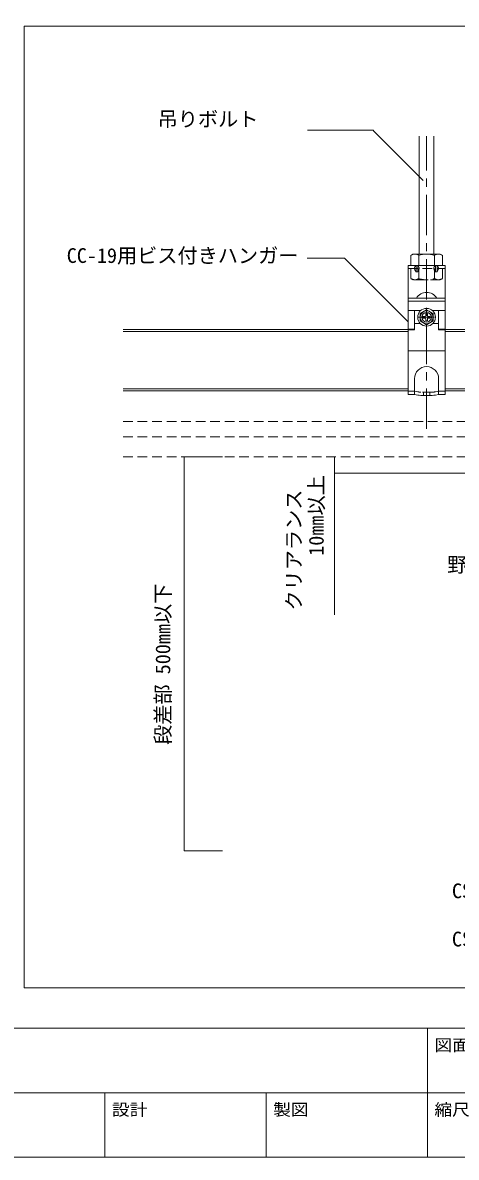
# Model space of a CAD drawing. Units: millimetres on the paper, enlarged 20 times, with parts at other scales. Extents: x -7779 to 7778, y -5419 to 5375.
# Drawn here: x 4567 to 5643, y -5373 to -2561 of the extents above; entities that cross this region are included whole.
import ezdxf
from ezdxf.enums import TextEntityAlignment as Align

# ---------------------------------------------------------------- set-up
doc = ezdxf.new("R2010")
doc.units = ezdxf.units.MM
doc.header["$LTSCALE"] = 20
doc.linetypes.add('CHAIN1', pattern=[8, 5, -1, 1, -1])
doc.linetypes.add('DASHED1', pattern=[1.8, 1.2, -0.6])
for name, color, linetype, lineweight in [('5-0_中心線', 4, 'CHAIN1', 9), ('5-1_中線', 7, 'Continuous', 18), ('5-2_太線１', 3, 'Continuous', 18), ('5-5_寸法', 4, 'Continuous', 9), ('5-6_文字', 7, 'DASHED1', 18), ('5-B_太線１', 4, 'Continuous', 9), ('5-C_太線２', 4, 'DASHED1', 9), ('F-1_中線', 7, 'Continuous', 18), ('F-3_太線２', 4, 'Continuous', 18), ('F-6_文字', 7, 'Continuous', 18)]:
    doc.layers.add(name, color=color, linetype=linetype, lineweight=lineweight)
doc.styles.add('ＭＳ ゴシック', font='')
doc.styles.get('ＭＳ ゴシック').set_extended_font_data('MS Gothic')

msp = doc.modelspace()

# ---------------------------------------------------------------- linework, layer by layer
at = {"layer": '5-0_中心線'}
msp.add_line((5549.47, -3290.78), (5589.47, -3290.78), dxfattribs=at)
at = {"layer": '5-1_中線'}
for p, q in [((5551.47, -3134.31), (5551.47, -2841.74)), ((5587.47, -3134.31), (5587.47, -2841.74)), ((5523.47, -3162.31), (5615.47, -3162.31)), ((5523.47, -3162.31), (5523.47, -3320.06)), ((5541.89, -3163.89), (5543.47, -3162.31)), ((5543.47, -3162.31), (5543.47, -3178.31)), ((5547.47, -3162.31), (5547.47, -3178.31)), ((5549.05, -3163.89), (5547.47, -3162.31)), ((5550.26, -3173.66), (5547.47, -3178.31)), ((5595.47, -3162.31), (5595.47, -3178.31)), ((5597.05, -3163.89), (5595.47, -3162.31)), ((5598.26, -3173.66), (5595.47, -3178.31)), ((5615.47, -3162.31), (5615.47, -3320.06)), ((5523.47, -3243.19), (5615.47, -3243.19)), ((5523.47, -3250.98), (5615.47, -3250.98)), ((5615.47, -3246.79), (5615.47, -3252.45)), ((5555.17, -3274.06), (5523.47, -3274.06)), ((5523.47, -3279.19), (5523.47, -3320.06)), ((5523.47, -3284.84), (5523.47, -3320.06)), ((5539.47, -3304.78), (5539.47, -3274.06)), ((5615.47, -3274.06), (5583.77, -3274.06)), ((5599.47, -3304.78), (5599.47, -3274.06)), ((5539.47, -3304.78), (5539.47, -3322.05)), ((5553.64, -3306.06), (5539.47, -3306.06)), ((5599.47, -3306.06), (5585.3, -3306.06)), ((5523.47, -3320.06), (5539.47, -3320.06)), ((5523.47, -3322.05), (5523.47, -3482.06)), ((5523.47, -3322.05), (5539.47, -3322.05)), ((5523.47, -3322.05), (5523.47, -3482.03)), ((5523.47, -3322.05), (5523.47, -3482.03)), ((5539.47, -3322.05), (5539.47, -3320.06)), ((5599.47, -3320.06), (5615.47, -3320.06)), ((5599.47, -3322.05), (5615.47, -3322.05)), ((5615.47, -3322.05), (5615.47, -3482.03)), ((5523.47, -3374.06), (5615.47, -3374.06)), ((5539.47, -3443.23), (5539.47, -3482.06)), ((5599.47, -3443.23), (5599.47, -3482.06)), ((5523.47, -3482.03), (5539.47, -3482.03)), ((5547.59, -3483.65), (5539.47, -3482.03)), ((5583.51, -3484.43), (5555.43, -3484.43)), ((5591.35, -3483.65), (5599.47, -3482.03)), ((5599.47, -3482.03), (5615.47, -3482.03))]:
    msp.add_line(p, q, dxfattribs=at)
at = {"layer": '5-1_中線', "color": 4, "linetype": 'CHAIN1', "lineweight": 9}
msp.add_line((5569.47, -3567.19), (5569.47, -2841.74), dxfattribs=at)
at = {"layer": '5-1_中線', "linetype": 'DASHED1'}
for p, q in [((5523.47, -3170.06), (5615.47, -3170.06)), ((5523.47, -3474.03), (5539.47, -3474.03)), ((5547.65, -3475.67), (5539.47, -3474.03)), ((5583.55, -3476.44), (5555.51, -3476.44)), ((5561.47, -3476.44), (5561.47, -3484.43)), ((5577.47, -3476.44), (5577.47, -3484.43)), ((5591.45, -3475.66), (5599.54, -3474.03)), ((5599.54, -3474.03), (5615.47, -3474.03))]:
    msp.add_line(p, q, dxfattribs=at)
at = {"layer": '5-1_中線'}
for points in [[(5540.68, -3173.66), (5543.47, -3178.31), (5547.47, -3178.31)], [(5588.68, -3173.66), (5591.47, -3178.31), (5595.47, -3178.31)], [(5589.89, -3163.89), (5591.47, -3162.31), (5591.47, -3178.31)], [(5599.47, -3304.78), (5599.47, -3307.34), (5599.47, -3322.05)]]:
    msp.add_lwpolyline(points, dxfattribs=at)
for centre, radius, start, end in [((5547.54, -3169.55), 8, 135, 210.96376), ((5543.4, -3169.55), 8, 329.03624, 45), ((5595.54, -3169.55), 8, 135, 210.96376), ((5591.4, -3169.55), 8, 329.03624, 45), ((5569.47, -3259.17), 30, 32.19174, 147.80826), ((5569.47, -3443.23), 30, 0, 180), ((5555.43, -3444.43), 40, 258.69007, 270), ((5583.51, -3444.43), 40, 270, 281.30993)]:
    msp.add_arc(centre, radius, start, end, dxfattribs=at)
at = {"layer": '5-1_中線', "linetype": 'DASHED1'}
for centre, start, end in [((5555.51, -3436.44), 258.6741, 270), ((5583.55, -3436.44), 270, 281.39125)]:
    msp.add_arc(centre, 40, start, end, dxfattribs=at)
at = {"layer": '5-2_太線１'}
for p, q in [((4816.67, -3321.11), (5523.47, -3321.11)), ((4816.67, -3325.91), (5523.47, -3325.91)), ((5615.47, -3321.11), (5667.19, -3321.11)), ((5615.47, -3325.91), (5667.19, -3325.91)), ((4816.67, -3468.31), (5523.47, -3468.31)), ((4816.67, -3473.11), (5523.47, -3473.11)), ((5615.47, -3468.31), (5691.19, -3468.31)), ((5615.47, -3473.11), (5691.19, -3473.11))]:
    msp.add_line(p, q, dxfattribs=at)
at = {"layer": '5-5_寸法'}
for p, q in [((4968.19, -3637.11), (5063.37, -3637.11)), ((5340.85, -3677.11), (5340.85, -4028.74))]:
    msp.add_line(p, q, dxfattribs=at)
for points in [[(4968.19, -3637.11), (4968.19, -4613.11), (5063.37, -4613.11)], [(5340.85, -3637.11), (5340.85, -3677.11), (5700.64, -3677.11)]]:
    msp.add_lwpolyline(points, dxfattribs=at)
at = {"layer": '5-6_文字', "linetype": 'Continuous'}
for p, q in [((5561.15, -2951.83), (5438.82, -2829.51)), ((5365.8, -3144.17), (5273.43, -3144.17)), ((5523.94, -3302.31), (5365.8, -3144.17))]:
    msp.add_line(p, q, dxfattribs=at)
msp.add_lwpolyline([(5438.82, -2829.51), (5436.57, -2827.26), (5274.14, -2827.26)], dxfattribs=at)
at = {"layer": '5-B_太線１', "color": 7, "lineweight": 18}
for p, q in [((5535.52, -3134.31), (5530.27, -3137.34)), ((5530.27, -3162.31), (5530.27, -3137.34)), ((5535.52, -3134.31), (5603.42, -3134.31)), ((5549.87, -3162.31), (5549.87, -3137.34)), ((5589.07, -3162.31), (5589.07, -3137.34)), ((5603.42, -3134.31), (5608.67, -3137.34)), ((5608.67, -3162.31), (5608.67, -3137.34))]:
    msp.add_line(p, q, dxfattribs=at)
at = {"layer": '5-B_太線１', "color": 7, "linetype": 'DASHED1', "lineweight": 18}
for p, q in [((5530.27, -3170.06), (5530.27, -3195.03)), ((5549.87, -3170.06), (5549.87, -3195.03)), ((5589.07, -3170.06), (5589.07, -3195.03)), ((5608.67, -3170.06), (5608.67, -3195.03)), ((5535.52, -3198.06), (5530.27, -3195.03)), ((5603.42, -3198.06), (5535.52, -3198.06)), ((5603.42, -3198.06), (5608.67, -3195.03))]:
    msp.add_line(p, q, dxfattribs=at)
at = {"layer": '5-B_太線１'}
for p, q in [((5569.47, -3272.3), (5553.47, -3281.54)), ((5553.47, -3281.54), (5553.47, -3300.02)), ((5560.47, -3288.78), (5560.47, -3292.78)), ((5565.47, -3288.78), (5560.47, -3288.78)), ((5567.47, -3281.78), (5571.47, -3281.78)), ((5567.47, -3286.78), (5567.47, -3281.78)), ((5585.47, -3281.54), (5569.47, -3272.3)), ((5571.47, -3286.78), (5571.47, -3281.78)), ((5573.47, -3288.78), (5578.47, -3288.78)), ((5578.47, -3288.78), (5578.47, -3292.78)), ((5565.47, -3292.78), (5560.47, -3292.78)), ((5567.47, -3294.78), (5567.47, -3299.78)), ((5567.47, -3299.78), (5571.47, -3299.78)), ((5571.47, -3294.78), (5571.47, -3299.78)), ((5573.47, -3292.78), (5578.47, -3292.78))]:
    msp.add_line(p, q, dxfattribs=at)
msp.add_lwpolyline([(5553.47, -3300.02), (5569.47, -3309.25), (5585.47, -3300.02), (5585.47, -3281.54)], dxfattribs=at)
for radius in [22, 16, 12]:
    msp.add_circle((5569.47, -3290.78), radius, dxfattribs=at)
at = {"layer": '5-B_太線１', "color": 7, "lineweight": 18}
for centre, radius, start, end in [((5543.08, -3161.39), 27.25, 96.34294, 118.04132), ((5539.4, -3153.81), 19.52, 57.57118, 88.04459), ((5569.47, -3199.17), 64.86, 72.41205, 107.58797), ((5599.54, -3153.81), 19.52, 91.95543, 122.42883), ((5595.86, -3161.39), 27.25, 61.95869, 83.65707)]:
    msp.add_arc(centre, radius, start, end, dxfattribs=at)
at = {"layer": '5-B_太線１', "color": 7, "linetype": 'DASHED1', "lineweight": 18}
for centre, radius, start, end in [((5543.08, -3170.98), 27.25, 241.95869, 263.65707), ((5539.4, -3178.55), 19.52, 271.95543, 302.42883), ((5569.47, -3133.19), 64.86, 252.41205, 287.58797), ((5599.54, -3178.55), 19.52, 237.57118, 268.04459), ((5595.86, -3170.98), 27.25, 276.34294, 298.04132)]:
    msp.add_arc(centre, radius, start, end, dxfattribs=at)
at = {"layer": '5-B_太線１'}
for centre, start, end in [((5565.47, -3286.78), 270, 0), ((5573.47, -3286.78), 180, 270), ((5565.47, -3294.78), 0, 90), ((5573.47, -3294.78), 90, 180)]:
    msp.add_arc(centre, 2, start, end, dxfattribs=at)
at = {"layer": '5-C_太線２'}
for p, q in [((4816.67, -3549.11), (6126.96, -3549.11)), ((4816.67, -3587.11), (6126.96, -3587.11)), ((4816.67, -3637.11), (6126.96, -3637.11))]:
    msp.add_line(p, q, dxfattribs=at)
at = {"layer": 'F-1_中線'}
for p, q in [((5571.66, -5053.01), (5571.66, -5373.01)), ((4371.66, -5213.01), (7777.51, -5213.01)), ((4771.66, -5213.01), (4771.66, -5373.01)), ((5171.66, -5213.01), (5171.66, -5373.01))]:
    msp.add_line(p, q, dxfattribs=at)
at = {"layer": 'F-3_太線２', "color": 3}
msp.add_line((-7778.84, -5053.01), (7777.51, -5053.01), dxfattribs=at)
msp.add_lwpolyline([(-7778.84, 5375.01), (-7778.84, -5373.01), (7777.51, -5373.01)], dxfattribs=at)
at = {"layer": 'F-6_文字', "color": 3}
msp.add_line((4571.23, -2568.98), (7637.51, -2568.98), dxfattribs=at)
msp.add_lwpolyline([(4571.23, -2568.98), (4571.23, -4953.01), (7637.51, -4953.01)], dxfattribs=at)

# ---------------------------------------------------------------- texts
at = {"layer": '5-5_寸法', "color": 7, "style": 'ＭＳ ゴシック'}
for s, p in [('10㎜以上', (5325.15, -3882.07)), ('クリアランス', (5269.44, -4017.86)), ('段差部 500㎜以下', (4944.56, -4350.8))]:
    msp.add_text(s, height=36.66, rotation=90, dxfattribs=at).set_placement(p, align=Align.BOTTOM_LEFT)
at = {"layer": '5-6_文字', "style": 'ＭＳ ゴシック'}
for s, p in [('吊りボルト', (4902.24, -2828.88)), ('CC-19用ビス付きハンガー', (4676.79, -3167.24)), ('野縁', (5620.75, -3933.42)), ('CS-19', (5632.36, -4741.86)), ('CS-25', (5632.36, -4861.41))]:
    msp.add_text(s, height=36.66, dxfattribs=at).set_placement(p, align=Align.BOTTOM_LEFT)
at = {"layer": 'F-6_文字', "color": 4, "style": 'ＭＳ ゴシック', "width": 1.1}
for s, p in [('図面名称', (5588.92, -5118.36)), ('設計', (4788.92, -5278.36)), ('製図', (5188.92, -5278.36)), ('縮尺', (5588.92, -5278.36))]:
    msp.add_text(s, height=29.33, dxfattribs=at).set_placement(p, align=Align.BOTTOM_LEFT)

doc.saveas('drawing.dxf')
